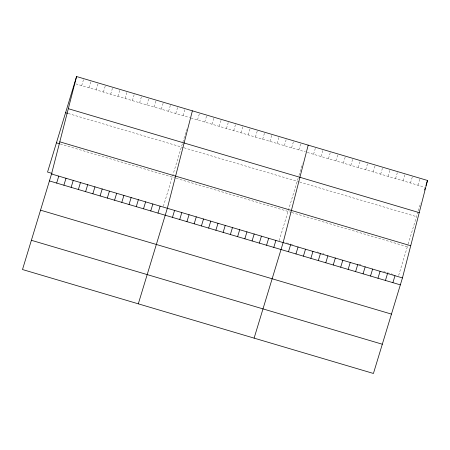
<?xml version="1.0" encoding="UTF-8"?>
<svg xmlns="http://www.w3.org/2000/svg" width="450" height="450" viewBox="0 0 450 450"><rect width="100%" height="100%" fill="white"/><g stroke="black" fill="none" stroke-linecap="round" stroke-linejoin="round"><path stroke-width="0.34" stroke-dasharray="2.25 1.69" d="M81.703 85.618L83.812 78.677M88.942 87.761L91.052 80.82M96.176 89.904L98.286 82.963M103.416 92.047L105.525 85.106M110.655 94.196L112.764 87.249M117.894 96.339L120.004 89.398M125.128 98.483L127.237 91.541M132.368 100.626L134.477 93.684M139.607 102.769L141.716 95.828M146.846 104.912L148.956 97.971M154.08 107.055L156.189 100.114M161.319 109.198L163.429 102.257M168.559 111.341L170.668 104.4M175.792 113.484L177.902 106.543M183.032 115.633L185.141 108.686M163.35 206.376L186.716 129.471M197.511 119.919L199.62 112.978M204.744 122.062L206.854 115.121M211.984 124.206L214.093 117.264M219.223 126.349L221.333 119.407M226.463 128.492L228.572 121.551M233.696 130.635L235.806 123.694M240.936 132.778L243.045 125.837M248.175 134.921L250.284 127.98M255.409 137.07L257.518 130.123M262.648 139.213L264.757 132.266M269.887 141.356L271.997 134.415M277.127 143.499L279.236 136.558M284.361 145.643L286.47 138.701M291.6 147.786L293.709 140.844M298.839 149.929L300.949 142.987M279.157 240.671L298.575 176.766M298.969 175.466L302.524 163.766M313.532 154.282L315.641 147.341M320.991 156.493L323.1 149.546M328.449 158.698L330.559 151.757M335.902 160.909L338.012 153.968M343.361 163.114L345.471 156.172M350.82 165.324L352.929 158.383M358.279 167.535L360.388 160.594M365.732 169.74L367.841 162.799M373.191 171.951L375.3 165.009M380.649 174.161L382.759 167.22M388.103 176.366L390.212 169.425M395.561 178.577L397.671 171.636M403.02 180.787L405.129 173.841M410.479 182.993L412.588 176.051M417.932 185.203L420.041 178.262M398.672 275.361L407.964 244.766M408.167 244.097L417.887 212.102M418.286 210.803L420.654 203.006M75.78 83.863L189.613 117.579M190.929 117.968L305.421 151.881M307.316 152.443L424.772 187.228M68.214 113.496L183.364 147.594M184.022 147.791L299.059 181.862M299.678 182.047L416.509 216.647M60.379 144.006L175.523 178.11M176.181 178.307L291.15 212.355M291.769 212.541L407.357 246.774M286.616 242.882L292.826 244.721M317.064 251.899L319.551 252.636M322.656 253.558L323.899 253.924M358.701 264.234L361.187 264.966M383.558 271.592L393.502 274.539"/><path stroke-width="0.67" d="M51.531 173.987L76.573 76.534L427.5 180.467L402.452 277.926L373.427 373.466L22.5 269.533L51.531 173.987L402.452 277.926M192.381 110.835L167.333 208.288L138.308 303.829M308.188 145.131L283.14 242.584L254.109 338.13M76.573 76.534L47.548 172.074L52.155 173.441M56.655 183.077L58.764 176.13M63.894 185.22L66.004 178.273M71.134 187.363L73.243 180.422M78.367 189.506L80.477 182.565M85.607 191.649L87.716 184.708M92.846 193.792L94.956 186.851M100.086 195.936L102.195 188.994M107.319 198.079L109.429 191.138M114.559 200.222L116.668 193.281M121.798 202.365L123.907 195.424M129.037 204.514L131.147 197.567M136.271 206.657L138.381 199.71M143.511 208.8L145.62 201.859M150.75 210.943L152.859 204.002M157.984 213.086L160.093 206.145M172.463 217.373L174.572 210.431M179.702 219.516L181.811 212.574M186.936 221.659L189.045 214.718M194.175 223.802L196.284 216.861M201.414 225.945L203.524 219.004M208.654 228.094L210.763 221.147M215.888 230.237L217.997 223.296M223.127 232.38L225.236 225.439M230.366 234.523L232.476 227.582M237.6 236.666L239.709 229.725M244.839 238.809L246.949 231.868M252.079 240.953L254.188 234.011M259.318 243.096L261.428 236.154M266.552 245.239L268.661 238.297M273.791 247.382L275.901 240.441M288.489 251.736L290.599 244.794M295.942 253.946L298.052 247.005M303.401 256.151L305.511 249.21M310.86 258.362L312.969 251.421M318.313 260.572L320.423 253.631M325.772 262.778L327.881 255.836M333.231 264.988L335.34 258.047M340.689 267.199L342.799 260.257M348.142 269.404L350.252 262.463M355.601 271.614L357.711 264.673M363.06 273.825L365.169 266.884M370.513 276.03L372.623 269.089M377.972 278.241L380.081 271.299M385.431 280.451L387.54 273.504M392.889 282.656L394.999 275.715M424.603 190.013L425.194 188.061M425.964 185.518L427.5 180.467M68.31 108.692L419.237 212.631M65.582 112.714L67.556 113.299M59.794 141.829L410.721 245.762M56.43 142.836L59.721 143.814M49.421 180.928L400.343 284.867M40.534 210.167L391.461 314.106M31.382 240.294L382.309 344.228"/></g></svg>
